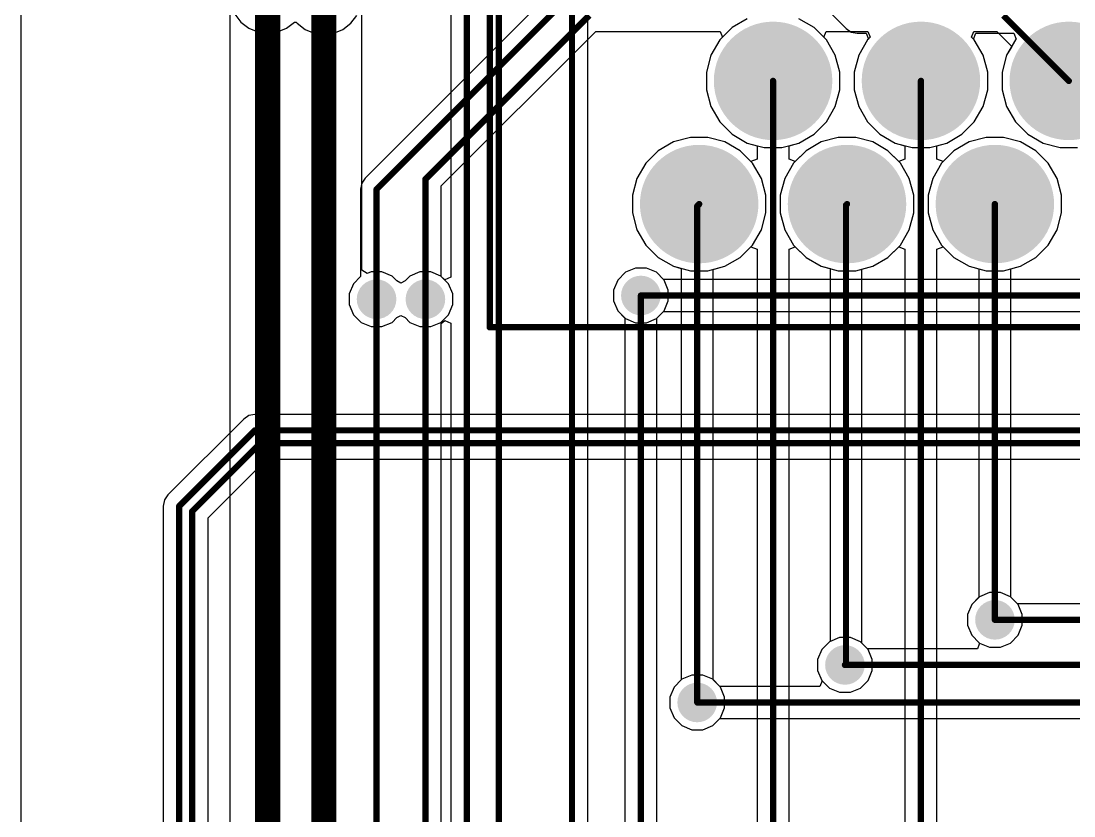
# Model space of a CAD drawing. Header units: millimetres. Extents: x 1 to 134, y -1 to 87.
# Drawn here: x 1.04 to 22.41, y 56.78 to 72.91 of the extents above; entities that cross this region are included whole.
import ezdxf

# ---------------------------------------------------------------- set-up
doc = ezdxf.new("R2010")
doc.units = ezdxf.units.MM
for name, color, linetype in [('BottomLayer', 5, 'Continuous'), ('BottomSolder', 6, 'Continuous'), ('MultiLayer', 9, 'Continuous'), ('PadHoleLayer', 156, 'Continuous'), ('TopLayer', 1, 'Continuous'), ('TopOverlay', 2, 'Continuous'), ('TopSolder', 216, 'Continuous'), ('ViaHoleLayer', 16, 'Continuous')]:
    doc.layers.add(name, color=color, linetype=linetype)

# ---------------------------------------------------------------- blocks, each defined once
blk = doc.blocks.new('6437288_3_4')
at = {"layer": 'BottomLayer'}
h = blk.add_hatch(color=5, dxfattribs=at)
edge = h.paths.add_edge_path()
edge.add_arc((22.25, 7.25), 1.1, 0, 360)
h = blk.add_hatch(color=5, dxfattribs=at)
edge = h.paths.add_edge_path()
edge.add_arc((25.25, 7.25), 1.1, 0, 360)
h = blk.add_hatch(color=5, dxfattribs=at)
edge = h.paths.add_edge_path()
edge.add_arc((28.25, 7.25), 1.1, 0, 360)
h = blk.add_hatch(color=5, dxfattribs=at)
edge = h.paths.add_edge_path()
edge.add_arc((20.75, 4.75), 1.1, 0, 360)
h = blk.add_hatch(color=5, dxfattribs=at)
edge = h.paths.add_edge_path()
edge.add_arc((23.75, 4.75), 1.1, 0, 360)
h = blk.add_hatch(color=5, dxfattribs=at)
edge = h.paths.add_edge_path()
edge.add_arc((26.75, 4.75), 1.1, 0, 360)
at = {"layer": 'BottomSolder'}
h = blk.add_hatch(color=6, dxfattribs=at)
edge = h.paths.add_edge_path()
edge.add_arc((22.25, 7.25), 1.202, 0, 360)
h = blk.add_hatch(color=6, dxfattribs=at)
edge = h.paths.add_edge_path()
edge.add_arc((25.25, 7.25), 1.202, 0, 360)
h = blk.add_hatch(color=6, dxfattribs=at)
edge = h.paths.add_edge_path()
edge.add_arc((28.25, 7.25), 1.202, 0, 360)
h = blk.add_hatch(color=6, dxfattribs=at)
edge = h.paths.add_edge_path()
edge.add_arc((20.75, 4.75), 1.202, 0, 360)
h = blk.add_hatch(color=6, dxfattribs=at)
edge = h.paths.add_edge_path()
edge.add_arc((23.75, 4.75), 1.202, 0, 360)
h = blk.add_hatch(color=6, dxfattribs=at)
edge = h.paths.add_edge_path()
edge.add_arc((26.75, 4.75), 1.202, 0, 360)
at = {"layer": 'MultiLayer'}
h = blk.add_hatch(color=9, dxfattribs=at)
edge = h.paths.add_edge_path()
edge.add_arc((22.25, 7.25), 1.1, 0, 360)
h = blk.add_hatch(color=9, dxfattribs=at)
edge = h.paths.add_edge_path()
edge.add_arc((25.25, 7.25), 1.1, 0, 360)
h = blk.add_hatch(color=9, dxfattribs=at)
edge = h.paths.add_edge_path()
edge.add_arc((28.25, 7.25), 1.1, 0, 360)
h = blk.add_hatch(color=9, dxfattribs=at)
edge = h.paths.add_edge_path()
edge.add_arc((20.75, 4.75), 1.1, 0, 360)
h = blk.add_hatch(color=9, dxfattribs=at)
edge = h.paths.add_edge_path()
edge.add_arc((23.75, 4.75), 1.1, 0, 360)
h = blk.add_hatch(color=9, dxfattribs=at)
edge = h.paths.add_edge_path()
edge.add_arc((26.75, 4.75), 1.1, 0, 360)
at = {"layer": 'PadHoleLayer'}
h = blk.add_hatch(color=156, dxfattribs=at)
edge = h.paths.add_edge_path()
edge.add_arc((22.25, 7.25), 0.65, 0, 360)
h = blk.add_hatch(color=156, dxfattribs=at)
edge = h.paths.add_edge_path()
edge.add_arc((25.25, 7.25), 0.65, 0, 360)
h = blk.add_hatch(color=156, dxfattribs=at)
edge = h.paths.add_edge_path()
edge.add_arc((28.25, 7.25), 0.65, 0, 360)
h = blk.add_hatch(color=156, dxfattribs=at)
edge = h.paths.add_edge_path()
edge.add_arc((20.75, 4.75), 0.65, 0, 360)
h = blk.add_hatch(color=156, dxfattribs=at)
edge = h.paths.add_edge_path()
edge.add_arc((23.75, 4.75), 0.65, 0, 360)
h = blk.add_hatch(color=156, dxfattribs=at)
edge = h.paths.add_edge_path()
edge.add_arc((26.75, 4.75), 0.65, 0, 360)
at = {"layer": 'TopLayer'}
h = blk.add_hatch(color=1, dxfattribs=at)
edge = h.paths.add_edge_path()
edge.add_arc((22.25, 7.25), 1.1, 0, 360)
h = blk.add_hatch(color=1, dxfattribs=at)
edge = h.paths.add_edge_path()
edge.add_arc((25.25, 7.25), 1.1, 0, 360)
h = blk.add_hatch(color=1, dxfattribs=at)
edge = h.paths.add_edge_path()
edge.add_arc((28.25, 7.25), 1.1, 0, 360)
h = blk.add_hatch(color=1, dxfattribs=at)
edge = h.paths.add_edge_path()
edge.add_arc((20.75, 4.75), 1.1, 0, 360)
h = blk.add_hatch(color=1, dxfattribs=at)
edge = h.paths.add_edge_path()
edge.add_arc((23.75, 4.75), 1.1, 0, 360)
h = blk.add_hatch(color=1, dxfattribs=at)
edge = h.paths.add_edge_path()
edge.add_arc((26.75, 4.75), 1.1, 0, 360)
at = {"layer": 'TopSolder'}
h = blk.add_hatch(color=216, dxfattribs=at)
edge = h.paths.add_edge_path()
edge.add_arc((22.25, 7.25), 1.202, 0, 360)
h = blk.add_hatch(color=216, dxfattribs=at)
edge = h.paths.add_edge_path()
edge.add_arc((25.25, 7.25), 1.202, 0, 360)
h = blk.add_hatch(color=216, dxfattribs=at)
edge = h.paths.add_edge_path()
edge.add_arc((28.25, 7.25), 1.202, 0, 360)
h = blk.add_hatch(color=216, dxfattribs=at)
edge = h.paths.add_edge_path()
edge.add_arc((20.75, 4.75), 1.202, 0, 360)
h = blk.add_hatch(color=216, dxfattribs=at)
edge = h.paths.add_edge_path()
edge.add_arc((23.75, 4.75), 1.202, 0, 360)
h = blk.add_hatch(color=216, dxfattribs=at)
edge = h.paths.add_edge_path()
edge.add_arc((26.75, 4.75), 1.202, 0, 360)
at = {"layer": 'TopOverlay', "const_width": 0.127}
for points in [[(32.5, 9.75), (-32.5, 9.75)], [(32.5, 9.75), (32.5, -3.75)]]:
    blk.add_lwpolyline(points, dxfattribs=at)
at = {"layer": 'TopOverlay', "const_width": 0.0635}
blk.add_lwpolyline([(32.468, 9.75, 1), (32.532, 9.75, 1)], format="xyb", close=True, dxfattribs=at)
blk.add_lwpolyline([(32.468, 9.75, 1), (32.532, 9.75, 1)], format="xyb", close=True, dxfattribs=at)

msp = doc.modelspace()

# ---------------------------------------------------------------- hatches: boundary and pattern name
at = {"layer": 'BottomLayer'}
h = msp.add_hatch(color=5, dxfattribs=at)
edge = h.paths.add_edge_path()
edge.add_arc((8.255, 67.263), 0.3, 0, 360)
h = msp.add_hatch(color=5, dxfattribs=at)
edge = h.paths.add_edge_path()
edge.add_arc((9.246, 67.263), 0.3, 0, 360)
h = msp.add_hatch(color=5, dxfattribs=at)
edge = h.paths.add_edge_path()
edge.add_arc((13.618, 67.339), 0.3, 0, 360)
h = msp.add_hatch(color=5, dxfattribs=at)
edge = h.paths.add_edge_path()
edge.add_arc((20.803, 60.757), 0.3, 0, 360)
h = msp.add_hatch(color=5, dxfattribs=at)
edge = h.paths.add_edge_path()
edge.add_arc((17.759, 59.842), 0.3, 0, 360)
h = msp.add_hatch(color=5, dxfattribs=at)
edge = h.paths.add_edge_path()
edge.add_arc((14.761, 59.08), 0.3, 0, 360)
at = {"layer": 'BottomSolder'}
h = msp.add_hatch(color=6, dxfattribs=at)
edge = h.paths.add_edge_path()
edge.add_arc((13.618, 67.339), 0.402, 0, 360)
h = msp.add_hatch(color=6, dxfattribs=at)
edge = h.paths.add_edge_path()
edge.add_arc((8.255, 67.263), 0.402, 0, 360)
h = msp.add_hatch(color=6, dxfattribs=at)
edge = h.paths.add_edge_path()
edge.add_arc((9.246, 67.263), 0.402, 0, 360)
h = msp.add_hatch(color=6, dxfattribs=at)
edge = h.paths.add_edge_path()
edge.add_arc((20.803, 60.757), 0.402, 0, 360)
h = msp.add_hatch(color=6, dxfattribs=at)
edge = h.paths.add_edge_path()
edge.add_arc((17.759, 59.842), 0.402, 0, 360)
h = msp.add_hatch(color=6, dxfattribs=at)
edge = h.paths.add_edge_path()
edge.add_arc((14.761, 59.08), 0.402, 0, 360)
at = {"layer": 'TopLayer'}
h = msp.add_hatch(color=1, dxfattribs=at)
edge = h.paths.add_edge_path()
edge.add_arc((8.255, 67.263), 0.3, 0, 360)
h = msp.add_hatch(color=1, dxfattribs=at)
edge = h.paths.add_edge_path()
edge.add_arc((9.246, 67.263), 0.3, 0, 360)
h = msp.add_hatch(color=1, dxfattribs=at)
edge = h.paths.add_edge_path()
edge.add_arc((13.618, 67.339), 0.3, 0, 360)
h = msp.add_hatch(color=1, dxfattribs=at)
edge = h.paths.add_edge_path()
edge.add_arc((20.803, 60.757), 0.3, 0, 360)
h = msp.add_hatch(color=1, dxfattribs=at)
edge = h.paths.add_edge_path()
edge.add_arc((17.759, 59.842), 0.3, 0, 360)
h = msp.add_hatch(color=1, dxfattribs=at)
edge = h.paths.add_edge_path()
edge.add_arc((14.761, 59.08), 0.3, 0, 360)
at = {"layer": 'TopSolder'}
h = msp.add_hatch(color=216, dxfattribs=at)
edge = h.paths.add_edge_path()
edge.add_arc((13.618, 67.339), 0.402, 0, 360)
h = msp.add_hatch(color=216, dxfattribs=at)
edge = h.paths.add_edge_path()
edge.add_arc((8.255, 67.263), 0.402, 0, 360)
h = msp.add_hatch(color=216, dxfattribs=at)
edge = h.paths.add_edge_path()
edge.add_arc((9.246, 67.263), 0.402, 0, 360)
h = msp.add_hatch(color=216, dxfattribs=at)
edge = h.paths.add_edge_path()
edge.add_arc((20.803, 60.757), 0.402, 0, 360)
h = msp.add_hatch(color=216, dxfattribs=at)
edge = h.paths.add_edge_path()
edge.add_arc((17.759, 59.842), 0.402, 0, 360)
h = msp.add_hatch(color=216, dxfattribs=at)
edge = h.paths.add_edge_path()
edge.add_arc((14.761, 59.08), 0.402, 0, 360)
at = {"layer": 'ViaHoleLayer'}
h = msp.add_hatch(color=16, dxfattribs=at)
edge = h.paths.add_edge_path()
edge.add_arc((8.255, 67.263), 0.15, 0, 360)
h = msp.add_hatch(color=16, dxfattribs=at)
edge = h.paths.add_edge_path()
edge.add_arc((9.246, 67.263), 0.15, 0, 360)
h = msp.add_hatch(color=16, dxfattribs=at)
edge = h.paths.add_edge_path()
edge.add_arc((13.618, 67.339), 0.15, 0, 360)
h = msp.add_hatch(color=16, dxfattribs=at)
edge = h.paths.add_edge_path()
edge.add_arc((20.803, 60.757), 0.15, 0, 360)
h = msp.add_hatch(color=16, dxfattribs=at)
edge = h.paths.add_edge_path()
edge.add_arc((17.759, 59.842), 0.15, 0, 360)
h = msp.add_hatch(color=16, dxfattribs=at)
edge = h.paths.add_edge_path()
edge.add_arc((14.761, 59.08), 0.15, 0, 360)

# ---------------------------------------------------------------- linework, layer by layer
at = {"layer": 'BottomLayer'}
for p, q in [((1.041, -0.508), (1.041, 86.335)), ((11.935, 73.632), (8.026, 69.723)), ((5.38, 73.047), (5.502, 72.887)), ((5.502, 72.887), (5.661, 72.765)), ((6.429, 72.765), (6.589, 72.887)), ((6.589, 72.887), (6.626, 72.887)), ((6.626, 72.887), (6.645, 72.863)), ((6.645, 72.863), (6.804, 72.74)), ((7.572, 72.74), (7.732, 72.863)), ((7.732, 72.863), (7.854, 73.022)), ((5.661, 72.765), (5.846, 72.689)), ((5.846, 72.689), (6.045, 72.662)), ((6.045, 72.662), (6.244, 72.689)), ((6.244, 72.689), (6.429, 72.765)), ((6.804, 72.74), (6.989, 72.664)), ((6.989, 72.664), (7.188, 72.637)), ((7.188, 72.637), (7.387, 72.664)), ((7.387, 72.664), (7.572, 72.74)), ((9.569, 69.564), (12.704, 72.698)), ((12.704, 72.698), (15.225, 72.698)), ((15.225, 72.698), (15.273, 72.581)), ((17.328, 72.581), (17.377, 72.698)), ((17.377, 72.698), (18.225, 72.698)), ((18.225, 72.698), (18.273, 72.581)), ((20.328, 72.581), (20.377, 72.698)), ((20.377, 72.698), (20.838, 72.698)), ((20.838, 72.698), (21.142, 72.395)), ((15.217, 72.525), (15.039, 72.216)), ((15.273, 72.581), (15.217, 72.525)), ((17.384, 72.525), (17.328, 72.581)), ((17.563, 72.216), (17.384, 72.525)), ((18.217, 72.525), (18.039, 72.216)), ((18.273, 72.581), (18.217, 72.525)), ((20.384, 72.525), (20.328, 72.581)), ((20.563, 72.216), (20.384, 72.525)), ((15.039, 72.216), (14.947, 71.872)), ((17.655, 71.872), (17.563, 72.216)), ((18.039, 72.216), (17.947, 71.872)), ((20.655, 71.872), (20.563, 72.216)), ((21.039, 72.216), (20.947, 71.872)), ((21.142, 72.395), (21.039, 72.216)), ((14.947, 71.872), (14.947, 71.515)), ((17.655, 71.515), (17.655, 71.872)), ((17.947, 71.872), (17.947, 71.515)), ((20.655, 71.515), (20.655, 71.872)), ((20.947, 71.872), (20.947, 71.515)), ((14.947, 71.515), (15.039, 71.171)), ((17.563, 71.171), (17.655, 71.515)), ((17.947, 71.515), (18.039, 71.171)), ((20.563, 71.171), (20.655, 71.515)), ((20.947, 71.515), (21.039, 71.171)), ((15.039, 71.171), (15.217, 70.862)), ((17.384, 70.862), (17.563, 71.171)), ((18.039, 71.171), (18.217, 70.862)), ((20.384, 70.862), (20.563, 71.171)), ((21.039, 71.171), (21.217, 70.862)), ((15.217, 70.862), (15.469, 70.61)), ((17.132, 70.61), (17.384, 70.862)), ((18.217, 70.862), (18.469, 70.61)), ((20.132, 70.61), (20.384, 70.862)), ((21.217, 70.862), (21.469, 70.61)), ((14.623, 70.548), (14.278, 70.455)), ((14.979, 70.548), (14.623, 70.548)), ((15.323, 70.455), (14.979, 70.548)), ((15.469, 70.61), (15.778, 70.432)), ((16.823, 70.432), (17.132, 70.61)), ((17.623, 70.548), (17.278, 70.455)), ((17.979, 70.548), (17.623, 70.548)), ((18.323, 70.455), (17.979, 70.548)), ((18.469, 70.61), (18.778, 70.432)), ((19.823, 70.432), (20.132, 70.61)), ((20.623, 70.548), (20.278, 70.455)), ((20.979, 70.548), (20.623, 70.548)), ((21.323, 70.455), (20.979, 70.548)), ((21.469, 70.61), (21.778, 70.432)), ((14.278, 70.455), (13.969, 70.277)), ((15.632, 70.277), (15.323, 70.455)), ((15.778, 70.432), (16.123, 70.34)), ((16.123, 70.34), (16.479, 70.34)), ((16.479, 70.34), (16.823, 70.432)), ((17.278, 70.455), (16.969, 70.277)), ((18.632, 70.277), (18.323, 70.455)), ((18.778, 70.432), (19.123, 70.34)), ((19.123, 70.34), (19.479, 70.34)), ((19.479, 70.34), (19.823, 70.432)), ((20.278, 70.455), (19.969, 70.277)), ((21.632, 70.277), (21.323, 70.455)), ((21.778, 70.432), (22.123, 70.34)), ((22.123, 70.34), (22.479, 70.34)), ((13.969, 70.277), (13.717, 70.025)), ((15.884, 70.025), (15.632, 70.277)), ((16.969, 70.277), (16.717, 70.025)), ((18.884, 70.025), (18.632, 70.277)), ((19.969, 70.277), (19.717, 70.025)), ((21.884, 70.025), (21.632, 70.277)), ((13.717, 70.025), (13.539, 69.716)), ((16.063, 69.716), (15.884, 70.025)), ((16.717, 70.025), (16.539, 69.716)), ((19.063, 69.716), (18.884, 70.025)), ((19.717, 70.025), (19.539, 69.716)), ((22.063, 69.716), (21.884, 70.025)), ((8.026, 69.723), (7.956, 69.618)), ((13.539, 69.716), (13.447, 69.372)), ((16.155, 69.372), (16.063, 69.716)), ((16.539, 69.716), (16.447, 69.372)), ((19.155, 69.372), (19.063, 69.716)), ((19.539, 69.716), (19.447, 69.372)), ((22.155, 69.372), (22.063, 69.716)), ((7.956, 69.618), (7.931, 69.494)), ((7.931, 69.494), (7.931, 67.723)), ((9.569, 67.723), (9.569, 69.564)), ((13.447, 69.372), (13.447, 69.015)), ((16.155, 69.015), (16.155, 69.372)), ((16.447, 69.372), (16.447, 69.015)), ((19.155, 69.015), (19.155, 69.372)), ((19.447, 69.372), (19.447, 69.015)), ((22.155, 69.015), (22.155, 69.372)), ((13.447, 69.015), (13.539, 68.671)), ((16.063, 68.671), (16.155, 69.015)), ((16.447, 69.015), (16.539, 68.671)), ((19.063, 68.671), (19.155, 69.015)), ((19.447, 69.015), (19.539, 68.671)), ((22.063, 68.671), (22.155, 69.015)), ((13.539, 68.671), (13.717, 68.362)), ((15.884, 68.362), (16.063, 68.671)), ((16.539, 68.671), (16.717, 68.362)), ((18.884, 68.362), (19.063, 68.671)), ((19.539, 68.671), (19.717, 68.362)), ((21.884, 68.362), (22.063, 68.671)), ((13.717, 68.362), (13.969, 68.11)), ((15.632, 68.11), (15.884, 68.362)), ((16.717, 68.362), (16.969, 68.11)), ((18.632, 68.11), (18.884, 68.362)), ((19.717, 68.362), (19.969, 68.11)), ((21.632, 68.11), (21.884, 68.362)), ((13.969, 68.11), (14.278, 67.932)), ((15.323, 67.932), (15.632, 68.11)), ((16.969, 68.11), (17.278, 67.932)), ((18.323, 67.932), (18.632, 68.11)), ((19.969, 68.11), (20.278, 67.932)), ((21.323, 67.932), (21.632, 68.11)), ((13.305, 67.809), (13.149, 67.653)), ((13.508, 67.893), (13.305, 67.809)), ((13.729, 67.893), (13.508, 67.893)), ((13.932, 67.809), (13.729, 67.893)), ((14.078, 67.663), (13.932, 67.809)), ((14.278, 67.932), (14.623, 67.84)), ((14.623, 67.84), (14.979, 67.84)), ((14.979, 67.84), (15.323, 67.932)), ((17.278, 67.932), (17.623, 67.84)), ((17.623, 67.84), (17.979, 67.84)), ((17.979, 67.84), (18.323, 67.932)), ((20.278, 67.932), (20.623, 67.84)), ((20.623, 67.84), (20.979, 67.84)), ((20.979, 67.84), (21.323, 67.932)), ((7.785, 67.577), (7.701, 67.373)), ((7.931, 67.723), (7.785, 67.577)), ((9.715, 67.577), (9.569, 67.723)), ((9.8, 67.373), (9.715, 67.577)), ((13.149, 67.653), (13.064, 67.449)), ((31.941, 67.663), (14.078, 67.663)), ((7.701, 67.373), (7.701, 67.153)), ((9.8, 67.153), (9.8, 67.373)), ((13.064, 67.449), (13.064, 67.229)), ((7.701, 67.153), (7.785, 66.949)), ((9.715, 66.949), (9.8, 67.153)), ((13.064, 67.229), (13.149, 67.025)), ((7.785, 66.949), (7.941, 66.794)), ((8.569, 66.794), (8.667, 66.892)), ((8.667, 66.892), (8.75, 66.936)), ((8.75, 66.936), (8.833, 66.892)), ((8.833, 66.892), (8.932, 66.794)), ((9.559, 66.794), (9.715, 66.949)), ((13.149, 67.025), (13.305, 66.869)), ((13.932, 66.869), (14.078, 67.015)), ((14.078, 67.015), (31.941, 67.015)), ((7.941, 66.794), (8.145, 66.709)), ((8.145, 66.709), (8.365, 66.709)), ((8.365, 66.709), (8.569, 66.794)), ((8.932, 66.794), (9.135, 66.709)), ((9.135, 66.709), (9.356, 66.709)), ((9.356, 66.709), (9.559, 66.794)), ((13.305, 66.869), (13.508, 66.785)), ((13.508, 66.785), (13.729, 66.785)), ((13.729, 66.785), (13.932, 66.869)), ((5.559, 64.832), (4.022, 63.295)), ((5.664, 64.902), (5.559, 64.832)), ((5.788, 64.927), (5.664, 64.902)), ((32.887, 64.927), (5.788, 64.927)), ((4.836, 62.824), (6.03, 64.018)), ((6.03, 64.018), (40.242, 64.018)), ((4.022, 63.295), (3.952, 63.19)), ((3.952, 63.19), (3.927, 63.066)), ((3.927, 63.066), (3.927, 49.072)), ((4.836, 49.072), (4.836, 62.824)), ((20.489, 61.226), (20.333, 61.071)), ((20.692, 61.311), (20.489, 61.226)), ((20.913, 61.311), (20.692, 61.311)), ((21.116, 61.226), (20.913, 61.311)), ((21.262, 61.081), (21.116, 61.226)), ((20.333, 61.071), (20.249, 60.867)), ((33.557, 61.081), (21.262, 61.081)), ((20.249, 60.867), (20.249, 60.647)), ((20.249, 60.647), (20.333, 60.443)), ((17.445, 60.312), (17.289, 60.156)), ((17.648, 60.396), (17.445, 60.312)), ((17.869, 60.396), (17.648, 60.396)), ((18.072, 60.312), (17.869, 60.396)), ((18.218, 60.166), (18.072, 60.312)), ((20.333, 60.443), (20.483, 60.293)), ((20.481, 60.263), (20.449, 60.166)), ((20.483, 60.293), (20.481, 60.263)), ((17.289, 60.156), (17.205, 59.953)), ((20.449, 60.166), (18.218, 60.166)), ((17.205, 59.953), (17.205, 59.732)), ((14.651, 59.634), (14.448, 59.55)), ((14.872, 59.634), (14.651, 59.634)), ((15.075, 59.55), (14.872, 59.634)), ((17.205, 59.732), (17.289, 59.529)), ((14.292, 59.394), (14.207, 59.191)), ((14.448, 59.55), (14.292, 59.394)), ((15.221, 59.404), (15.075, 59.55)), ((17.247, 59.404), (15.221, 59.404)), ((17.296, 59.521), (17.247, 59.404)), ((17.289, 59.529), (17.296, 59.521)), ((14.207, 59.191), (14.207, 58.97)), ((14.207, 58.97), (14.292, 58.767)), ((14.292, 58.767), (14.448, 58.611)), ((15.075, 58.611), (15.221, 58.757)), ((15.221, 58.757), (25.3, 58.757)), ((14.448, 58.611), (14.651, 58.526)), ((14.872, 58.526), (15.075, 58.611)), ((14.651, 58.526), (14.872, 58.526))]:
    msp.add_line(p, q, dxfattribs=at)
at = {"layer": 'BottomLayer', "const_width": 0.127}
for points in [[(8.255, 69.494), (12.164, 73.403)], [(9.246, 69.698), (12.57, 73.022)], [(20.972, 73.022), (22.301, 71.694)], [(9.246, 67.215), (9.246, 69.698)], [(8.255, 67.263), (8.255, 69.494)], [(13.618, 67.339), (32.401, 67.339)], [(4.251, 63.066), (5.788, 64.603)], [(5.788, 64.603), (40.481, 64.603)], [(4.513, 62.958), (5.896, 64.342)], [(5.896, 64.342), (40.481, 64.342)], [(4.251, 48.833), (4.251, 63.066)], [(4.513, 48.833), (4.513, 62.958)], [(20.803, 60.757), (50.648, 60.757)], [(17.759, 59.842), (50.554, 59.842)], [(14.761, 59.08), (50.215, 59.08)]]:
    msp.add_lwpolyline(points, dxfattribs=at)
at = {"layer": 'BottomLayer', "const_width": 0.0635}
for points in [[(22.269, 71.694, 1), (22.333, 71.694, 1)], [(9.214, 69.698, 1), (9.277, 69.698, 1)], [(9.214, 69.698, 1), (9.277, 69.698, 1)], [(8.223, 69.494, 1), (8.287, 69.494, 1)], [(8.223, 69.494, 1), (8.287, 69.494, 1)], [(8.223, 67.263, 1), (8.287, 67.263, 1)], [(13.587, 67.339, 1), (13.65, 67.339, 1)], [(9.214, 67.215, 1), (9.277, 67.215, 1)], [(5.756, 64.603, 1), (5.82, 64.603, 1)], [(5.756, 64.603, 1), (5.82, 64.603, 1)], [(5.864, 64.342, 1), (5.928, 64.342, 1)], [(5.864, 64.342, 1), (5.928, 64.342, 1)], [(4.219, 63.066, 1), (4.283, 63.066, 1)], [(4.219, 63.066, 1), (4.283, 63.066, 1)], [(4.481, 62.958, 1), (4.544, 62.958, 1)], [(4.481, 62.958, 1), (4.544, 62.958, 1)], [(20.771, 60.757, 1), (20.834, 60.757, 1)], [(17.727, 59.842, 1), (17.79, 59.842, 1)], [(14.73, 59.08, 1), (14.793, 59.08, 1)]]:
    msp.add_lwpolyline(points, format="xyb", close=True, dxfattribs=at)
at = {"layer": 'TopLayer'}
for p, q in [((1.041, -0.508), (1.041, 86.335)), ((12.545, 40.317), (12.545, 77.746)), ((9.764, 77.372), (9.764, 67.708)), ((17.002, 73.535), (17.781, 72.755)), ((5.277, 73.406), (5.277, 48.999)), ((7.957, 67.854), (7.957, 73.406)), ((15.778, 72.955), (15.469, 72.777)), ((17.132, 72.777), (16.823, 72.955)), ((15.469, 72.777), (15.217, 72.525)), ((17.384, 72.525), (17.132, 72.777)), ((17.781, 72.755), (17.886, 72.685)), ((17.886, 72.685), (18.01, 72.66)), ((18.01, 72.66), (18.187, 72.66)), ((18.187, 72.66), (18.235, 72.543)), ((20.366, 72.543), (20.415, 72.66)), ((20.415, 72.66), (21.187, 72.66)), ((21.187, 72.66), (21.235, 72.543)), ((15.217, 72.525), (15.039, 72.216)), ((17.563, 72.216), (17.384, 72.525)), ((18.217, 72.525), (18.039, 72.216)), ((18.235, 72.543), (18.217, 72.525)), ((20.384, 72.525), (20.366, 72.543)), ((20.563, 72.216), (20.384, 72.525)), ((21.217, 72.525), (21.039, 72.216)), ((21.235, 72.543), (21.217, 72.525)), ((15.039, 72.216), (14.947, 71.872)), ((17.655, 71.872), (17.563, 72.216)), ((18.039, 72.216), (17.947, 71.872)), ((20.655, 71.872), (20.563, 72.216)), ((21.039, 72.216), (20.947, 71.872)), ((14.947, 71.872), (14.947, 71.515)), ((17.655, 71.515), (17.655, 71.872)), ((17.947, 71.872), (17.947, 71.515)), ((20.655, 71.515), (20.655, 71.872)), ((20.947, 71.872), (20.947, 71.515)), ((14.947, 71.515), (15.039, 71.171)), ((17.563, 71.171), (17.655, 71.515)), ((17.947, 71.515), (18.039, 71.171)), ((20.563, 71.171), (20.655, 71.515)), ((20.947, 71.515), (21.039, 71.171)), ((15.039, 71.171), (15.217, 70.862)), ((17.384, 70.862), (17.563, 71.171)), ((18.039, 71.171), (18.217, 70.862)), ((20.384, 70.862), (20.563, 71.171)), ((21.039, 71.171), (21.217, 70.862)), ((15.217, 70.862), (15.469, 70.61)), ((17.132, 70.61), (17.384, 70.862)), ((18.217, 70.862), (18.469, 70.61)), ((20.132, 70.61), (20.384, 70.862)), ((21.217, 70.862), (21.469, 70.61)), ((14.623, 70.548), (14.278, 70.455)), ((14.979, 70.548), (14.623, 70.548)), ((15.323, 70.455), (14.979, 70.548)), ((15.469, 70.61), (15.778, 70.432)), ((16.823, 70.432), (17.132, 70.61)), ((17.623, 70.548), (17.278, 70.455)), ((17.979, 70.548), (17.623, 70.548)), ((18.323, 70.455), (17.979, 70.548)), ((18.469, 70.61), (18.778, 70.432)), ((19.823, 70.432), (20.132, 70.61)), ((20.623, 70.548), (20.278, 70.455)), ((20.979, 70.548), (20.623, 70.548)), ((21.323, 70.455), (20.979, 70.548)), ((21.469, 70.61), (21.778, 70.432)), ((14.278, 70.455), (13.969, 70.277)), ((15.632, 70.277), (15.323, 70.455)), ((15.778, 70.432), (15.977, 70.379)), ((15.977, 70.379), (15.977, 70.108)), ((16.625, 70.379), (16.823, 70.432)), ((16.625, 70.108), (16.625, 70.379)), ((17.278, 70.455), (16.969, 70.277)), ((18.632, 70.277), (18.323, 70.455)), ((18.778, 70.432), (18.977, 70.379)), ((18.977, 70.379), (18.977, 70.108)), ((19.625, 70.379), (19.823, 70.432)), ((19.625, 70.108), (19.625, 70.379)), ((20.278, 70.455), (19.969, 70.277)), ((21.632, 70.277), (21.323, 70.455)), ((21.778, 70.432), (22.123, 70.34)), ((22.123, 70.34), (22.479, 70.34)), ((13.969, 70.277), (13.717, 70.025)), ((15.85, 70.059), (15.632, 70.277)), ((15.977, 70.108), (15.85, 70.059)), ((16.752, 70.059), (16.625, 70.108)), ((16.969, 70.277), (16.752, 70.059)), ((18.85, 70.059), (18.632, 70.277)), ((18.977, 70.108), (18.85, 70.059)), ((19.752, 70.059), (19.625, 70.108)), ((19.969, 70.277), (19.752, 70.059)), ((21.884, 70.025), (21.632, 70.277)), ((13.717, 70.025), (13.539, 69.716)), ((22.063, 69.716), (21.884, 70.025)), ((13.539, 69.716), (13.447, 69.372)), ((22.155, 69.372), (22.063, 69.716)), ((13.447, 69.372), (13.447, 69.015)), ((22.155, 69.015), (22.155, 69.372)), ((13.447, 69.015), (13.539, 68.671)), ((22.063, 68.671), (22.155, 69.015)), ((13.539, 68.671), (13.717, 68.362)), ((21.884, 68.362), (22.063, 68.671)), ((13.717, 68.362), (13.969, 68.11)), ((15.632, 68.11), (15.85, 68.328)), ((15.85, 68.328), (15.977, 68.28)), ((15.977, 68.28), (15.977, 48.446)), ((16.625, 68.28), (16.752, 68.328)), ((16.625, 48.58), (16.625, 68.28)), ((16.752, 68.328), (16.969, 68.11)), ((18.632, 68.11), (18.85, 68.328)), ((18.85, 68.328), (18.977, 68.28)), ((18.977, 68.28), (18.977, 48.263)), ((19.625, 68.28), (19.752, 68.328)), ((19.625, 48.397), (19.625, 68.28)), ((19.752, 68.328), (19.969, 68.11)), ((21.632, 68.11), (21.884, 68.362)), ((13.969, 68.11), (14.278, 67.932)), ((15.323, 67.932), (15.632, 68.11)), ((16.969, 68.11), (17.278, 67.932)), ((18.323, 67.932), (18.632, 68.11)), ((19.969, 68.11), (20.278, 67.932)), ((21.323, 67.932), (21.632, 68.11)), ((8.062, 67.783), (7.957, 67.854)), ((8.145, 67.817), (8.062, 67.783)), ((8.365, 67.817), (8.145, 67.817)), ((8.569, 67.733), (8.365, 67.817)), ((8.667, 67.634), (8.569, 67.733)), ((8.932, 67.733), (8.833, 67.634)), ((9.135, 67.817), (8.932, 67.733)), ((9.356, 67.817), (9.135, 67.817)), ((9.559, 67.733), (9.356, 67.817)), ((9.637, 67.655), (9.559, 67.733)), ((13.305, 67.809), (13.149, 67.653)), ((13.508, 67.893), (13.305, 67.809)), ((13.729, 67.893), (13.508, 67.893)), ((13.932, 67.809), (13.729, 67.893)), ((14.088, 67.653), (13.932, 67.809)), ((14.278, 67.932), (14.438, 67.889)), ((14.438, 67.889), (14.438, 59.54)), ((15.085, 67.868), (15.323, 67.932)), ((15.085, 59.54), (15.085, 67.868)), ((17.278, 67.932), (17.456, 67.884)), ((17.456, 67.884), (17.456, 60.317)), ((18.103, 67.873), (18.323, 67.932)), ((18.103, 60.281), (18.103, 67.873)), ((20.278, 67.932), (20.477, 67.879)), ((20.477, 67.879), (20.477, 61.215)), ((21.125, 67.879), (21.323, 67.932)), ((21.125, 61.218), (21.125, 67.879)), ((8.75, 67.591), (8.667, 67.634)), ((8.833, 67.634), (8.75, 67.591)), ((9.764, 67.708), (9.637, 67.655)), ((13.149, 67.653), (13.064, 67.449)), ((14.172, 67.449), (14.088, 67.653)), ((13.064, 67.449), (13.064, 67.229)), ((14.172, 67.229), (14.172, 67.449)), ((13.064, 67.229), (13.149, 67.025)), ((14.088, 67.025), (14.172, 67.229)), ((13.149, 67.025), (13.295, 66.879)), ((13.295, 66.879), (13.295, 40.408)), ((13.942, 66.879), (14.088, 67.025)), ((13.942, 22.931), (13.942, 66.879)), ((9.569, 66.773), (9.642, 66.83)), ((9.569, 14.383), (9.569, 66.773)), ((9.642, 66.83), (9.764, 66.775)), ((9.764, 66.775), (9.764, 15.234)), ((20.477, 61.215), (20.333, 61.071)), ((21.272, 61.071), (21.125, 61.218)), ((20.333, 61.071), (20.249, 60.867)), ((21.357, 60.867), (21.272, 61.071)), ((20.249, 60.867), (20.249, 60.647)), ((21.357, 60.647), (21.357, 60.867)), ((20.249, 60.647), (20.333, 60.443)), ((21.272, 60.443), (21.357, 60.647)), ((17.445, 60.312), (17.289, 60.156)), ((17.456, 60.317), (17.445, 60.312)), ((18.228, 60.156), (18.103, 60.281)), ((20.333, 60.443), (20.489, 60.287)), ((20.489, 60.287), (20.692, 60.203)), ((20.913, 60.203), (21.116, 60.287)), ((21.116, 60.287), (21.272, 60.443)), ((17.289, 60.156), (17.205, 59.953)), ((18.313, 59.953), (18.228, 60.156)), ((20.692, 60.203), (20.913, 60.203)), ((17.205, 59.953), (17.205, 59.732)), ((18.313, 59.732), (18.313, 59.953)), ((17.205, 59.732), (17.289, 59.529)), ((18.228, 59.529), (18.313, 59.732)), ((14.292, 59.394), (14.207, 59.191)), ((14.438, 59.54), (14.292, 59.394)), ((15.231, 59.394), (15.085, 59.54)), ((15.315, 59.191), (15.231, 59.394)), ((17.289, 59.529), (17.445, 59.373)), ((18.072, 59.373), (18.228, 59.529)), ((14.207, 59.191), (14.207, 58.97)), ((15.315, 58.97), (15.315, 59.191)), ((17.445, 59.373), (17.648, 59.288)), ((17.648, 59.288), (17.869, 59.288)), ((17.869, 59.288), (18.072, 59.373)), ((14.207, 58.97), (14.292, 58.767)), ((15.231, 58.767), (15.315, 58.97)), ((14.292, 58.767), (14.448, 58.611)), ((15.075, 58.611), (15.231, 58.767)), ((14.448, 58.611), (14.651, 58.526)), ((14.872, 58.526), (15.075, 58.611)), ((14.651, 58.526), (14.872, 58.526))]:
    msp.add_line(p, q, dxfattribs=at)
for points, const_width in [([(12.221, 15.58), (12.221, 77.88)], 0.127), ([(10.088, 15.234), (10.088, 77.372)], 0.127), ([(10.736, 15.299), (10.736, 77.302)], 0.127), ([(6.045, 10.752), (6.045, 73.406)], 0.508), ([(7.188, 11.542), (7.188, 73.406)], 0.508), ([(16.301, 48.446), (16.301, 71.694)], 0.127), ([(19.301, 48.263), (19.301, 71.694)], 0.127), ([(14.761, 69.154), (14.801, 69.194)], 0.127), ([(17.78, 69.173), (17.801, 69.194)], 0.127), ([(17.78, 59.863), (17.78, 69.173)], 0.127), ([(20.801, 60.757), (20.801, 69.194)], 0.127), ([(14.761, 59.08), (14.761, 69.154)], 0.127), ([(8.255, 67.263), (8.255, 13.132)], 0.127), ([(9.246, 13.923), (9.246, 67.263)], 0.127), ([(13.618, 67.339), (13.618, 21.535)], 0.127), ([(17.759, 59.842), (17.78, 59.863)], 0.127)]:
    msp.add_lwpolyline(points, dxfattribs=dict(at, const_width=const_width))
at = {"layer": 'TopLayer', "const_width": 0.0635}
for points in [[(16.269, 71.694, 1), (16.333, 71.694, 1)], [(19.269, 71.694, 1), (19.333, 71.694, 1)], [(14.769, 69.194, 1), (14.833, 69.194, 1)], [(17.748, 69.173, 1), (17.811, 69.173, 1)], [(17.748, 69.173, 1), (17.811, 69.173, 1)], [(17.769, 69.194, 1), (17.833, 69.194, 1)], [(20.769, 69.194, 1), (20.833, 69.194, 1)], [(14.73, 69.154, 1), (14.793, 69.154, 1)], [(14.73, 69.154, 1), (14.793, 69.154, 1)], [(8.223, 67.263, 1), (8.287, 67.263, 1)], [(9.214, 67.263, 1), (9.277, 67.263, 1)], [(13.587, 67.339, 1), (13.65, 67.339, 1)], [(20.769, 60.757, 1), (20.833, 60.757, 1)], [(17.727, 59.842, 1), (17.79, 59.842, 1)], [(17.748, 59.863, 1), (17.811, 59.863, 1)], [(17.748, 59.863, 1), (17.811, 59.863, 1)], [(14.73, 59.08, 1), (14.793, 59.08, 1)]]:
    msp.add_lwpolyline(points, format="xyb", close=True, dxfattribs=at)

# ---------------------------------------------------------------- block references
at = {"rotation": 180}
msp.add_blockref('6437288_3_4', (43.051, 76.444), dxfattribs=at)

doc.saveas('drawing.dxf')
